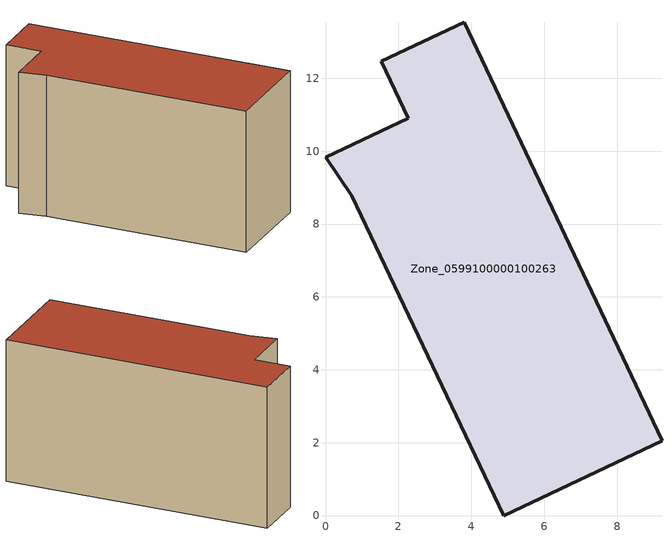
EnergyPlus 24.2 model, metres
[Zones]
Zone_0599100000100263
 floor ground (C_G): 9.23,2.05 4.89,0 0.71,8.78 0,9.83 2.27,10.9 1.53,12.46 3.8,13.53 z0
 wall outside (C_F): 1.53,12.46 2.27,10.9 0,9.83 0.71,8.78 4.89,0 9.23,2.05 3.8,13.53 1.53,12.46 z0:6.88
 roof outside (C_R): 9.23,2.05 3.8,13.53 1.53,12.46 2.27,10.9 0,9.83 0.71,8.78 4.89,0 z6.88
[BUILDING]
Pand.0599100000100263: North Axis=0; Terrain=City; Loads Convergence Tolerance Value=0.04; Temperature Convergence Tolerance Value=0.4; Solar Distribution=FullExterior; Maximum Number of Warmup Days=25; Minimum Number of Warmup Days=1
[Site:Location]
Rotterdam.The.Hague.AP_ZH_NLD Design_Conditions: Latitude=51.96; Longitude=4.45; Time Zone=1; Elevation=-4.5
[SITE:GROUNDTEMPERATURE:BUILDINGSURFACE]
18, 18, 18, 18, 18, 18, 18, 18, 18, 18, 18, 18
[MATERIAL] Thermal Absorptance=0.9; Solar Absorptance=0.7; Visible Absorptance=0.7
Name | Roughness | Thickness | Conductivity | Density | Specific Heat
G.TI.1992-2005 | MediumSmooth | 0.15 | 0.06 | 540 | 1210
F.TI.1992-2005 | Rough | 0.3 | 0.12 | 1920 | 840
R.TI.1992-2005 | MediumRough | 0.2 | 0.08 | 1500 | 1000
[CONSTRUCTION]
C_G: G.TI.1992-2005
C_F: F.TI.1992-2005
C_R: R.TI.1992-2005
[ZONE]
Zone_0599100000100263: Type=1; Multiplier=1; Ceiling Height=Autocalculate; Volume=Autocalculate; Floor Area=autocalculate; Part of Total Floor Area=Yes
[ZONEINFILTRATION:DESIGNFLOWRATE]
Infil_Zone_0599100000100263: Zone or ZoneList or Space or SpaceList=Zone_0599100000100263; Schedule=AlwaysOn; Design Flow Rate Calculation Method=Flow/Area; Flow Rate per Floor Area=0.0015; Constant Term Coefficient=1; Temperature Term Coefficient=0; Velocity Term Coefficient=0; Velocity Squared Term Coefficient=0
[HVACTEMPLATE:ZONE:IDEALLOADSAIRSYSTEM]
Zone_0599100000100263: Maximum Heating Supply Air Temperature=50; Minimum Cooling Supply Air Temperature=13; Maximum Heating Supply Air Humidity Ratio=0.0156; Minimum Cooling Supply Air Humidity Ratio=0.0077; Heating Limit=NoLimit; Cooling Limit=NoLimit; Dehumidification Control Type=ConstantSensibleHeatRatio; Cooling Sensible Heat Ratio=0.7; Dehumidification Setpoint=60; Humidification Control Type=None; Humidification Setpoint=30; Outdoor Air Method=None; Outdoor Air Flow Rate per Person=0.00944; Outdoor Air Flow Rate per Zone Floor Area=0; Outdoor Air Flow Rate per Zone=0; Demand Controlled Ventilation Type=None; Outdoor Air Economizer Type=NoEconomizer; Heat Recovery Type=None; Sensible Heat Recovery Effectiveness=0.7; Latent Heat Recovery Effectiveness=0.65
[ZONECONTROL:THERMOSTAT]
ThermostatControl_Zone_0599100000100263: Zone or ZoneList=Zone_0599100000100263; Control Type Schedule=DualSetpointControlType; Control 1=Thermostat_Zone_0599100000100263; Temperature Difference Between Cutout And Setpoint=0
[THERMOSTATSETPOINT:DUALSETPOINT]
Thermostat_Zone_0599100000100263: Heating Setpoint Temperature Schedule=HeatingSetpoint_Zone_0599100000100263; Cooling Setpoint Temperature Schedule=CoolingSetpoint_Zone_0599100000100263
[SCHEDULE:COMPACT]
HeatingSetpoint_Zone_0599100000100263: Through: 12/31, For: AllDays, Until: 24:00, 21
CoolingSetpoint_Zone_0599100000100263: Through: 12/31, For: AllDays, Until: 24:00, 24
DualSetpointControlType: Through: 12/31, For: AllDays, Until: 24:00, 4
AlwaysOn: Through: 12/31, For: AllDays, Until: 24:00, 1
